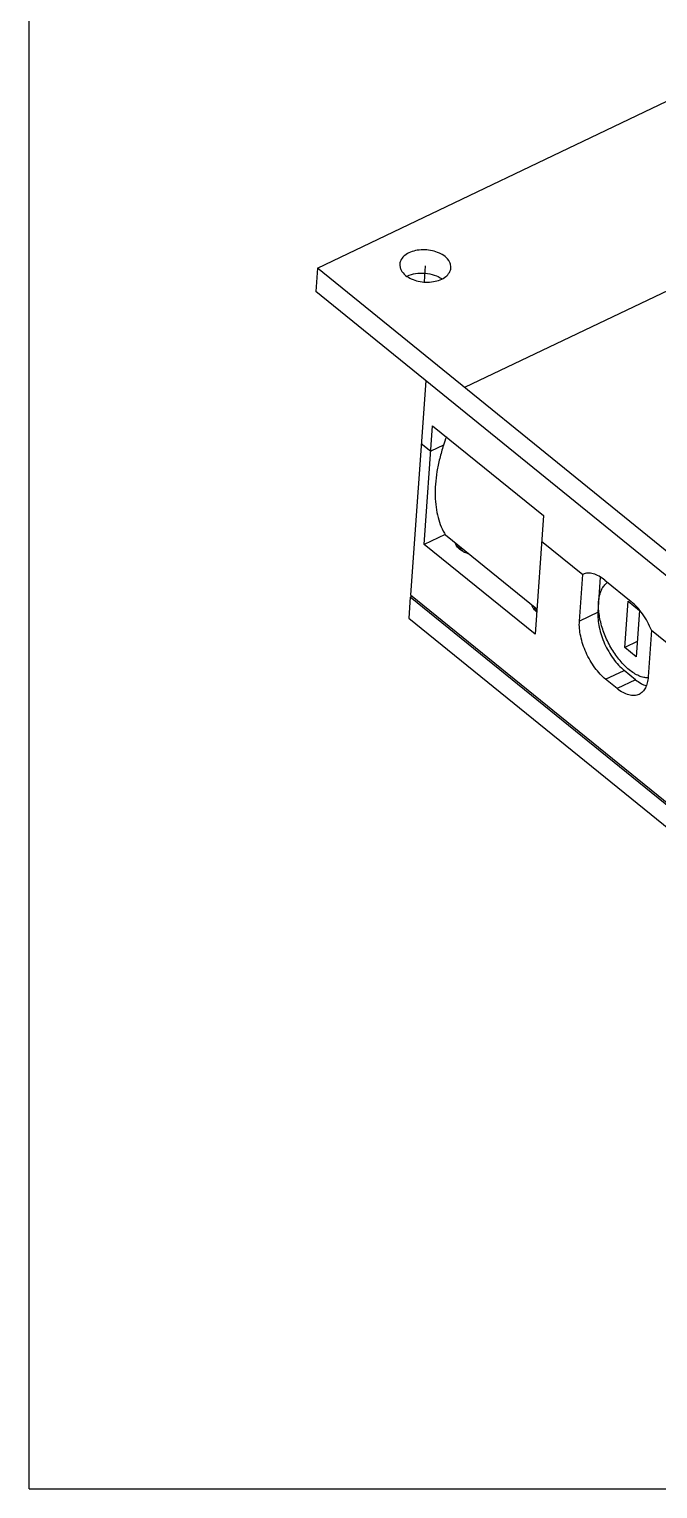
# Model space of a CAD drawing. Header units: millimetres. Extents: x 0 to 297, y 0 to 210.
# Drawn here: x 0 to 14.61, y 0 to 33.95 of the extents above; entities that cross this region are included whole.
import ezdxf

# ---------------------------------------------------------------- set-up
doc = ezdxf.new("R2010")
doc.units = ezdxf.units.MM
doc.header["$LTSCALE"] = 16.335
doc.layers.get('0').update_dxf_attribs({"linetype": 'CONTINUOUS'})

msp = doc.modelspace()

# ---------------------------------------------------------------- linework, layer by layer
at = {"color": 7, "linetype": 'Continuous'}
for p, q in [((0, 0), (0, 210)), ((6.699, 28.391), (32.005, 40.498)), ((6.699, 28.391), (6.66, 27.849)), ((20.916, 16.854), (6.699, 28.391)), ((20.878, 16.313), (6.66, 27.849)), ((9.215, 25.776), (8.86, 20.793)), ((9.179, 21.967), (9.376, 24.729)), ((9.376, 24.729), (11.952, 22.638)), ((9.111, 24.314), (9.333, 24.133)), ((9.632, 24.276), (9.333, 24.133)), ((11.952, 22.638), (11.756, 19.876)), ((9.669, 22.201), (9.179, 21.967)), ((11.798, 20.464), (9.677, 22.185)), ((11.756, 19.876), (9.179, 21.967)), ((10.028, 21.9), (10.025, 21.854)), ((11.91, 22.042), (12.865, 21.267)), ((12.788, 20.184), (12.865, 21.267)), ((12.87, 21.27), (12.865, 21.267)), ((12.87, 21.27), (12.865, 21.267)), ((13.22, 20.39), (13.278, 21.205)), ((13.381, 21.135), (13.987, 20.643)), ((8.856, 20.739), (8.822, 20.251)), ((8.901, 20.76), (8.856, 20.739)), ((17.964, 13.348), (8.856, 20.739)), ((8.86, 20.793), (17.968, 13.402)), ((13.22, 20.39), (12.788, 20.184)), ((13.84, 19.566), (13.917, 20.649)), ((13.917, 20.649), (14.184, 20.433)), ((14.184, 20.433), (14.107, 19.35)), ((8.822, 20.251), (17.93, 12.861)), ((14.132, 19.706), (13.84, 19.566)), ((14.465, 19.969), (14.388, 18.886)), ((14.465, 19.969), (15.42, 19.194)), ((14.107, 19.35), (13.84, 19.566)), ((13.397, 18.831), (13.828, 19.037)), ((14.095, 18.821), (13.828, 19.037)), ((13.663, 18.614), (13.397, 18.831)), ((14.095, 18.821), (13.663, 18.614)), ((0, 0), (297, 0))]:
    msp.add_line(p, q, dxfattribs=at)
at = {"color": 40, "linetype": 'Continuous'}
for p, q in [((33.753, 36.921), (10.12, 25.615)), ((9.206, 28.444), (9.18, 28.074))]:
    msp.add_line(p, q, dxfattribs=at)
at = {"color": 7, "linetype": 'Continuous'}
for centre, radius, start, end in [((9.038, 27.69), 0.576, 115.763, 116.534), ((14.374, 22.734), 4.989, 159.6725, 162.004), ((10.119, 22.055), 0.22, 194.6136, 199.8051), ((10.354, 22.296), 0.565, 241.6562, 243.9656), ((11.896, 20.613), 0.22, 194.6136, 199.8051)]:
    msp.add_arc(centre, radius, start, end, dxfattribs=at)
for points, knots in [([(9.665, 28.663), (9.625, 28.696), (9.53, 28.752), (9.314, 28.822), (9.078, 28.83), (8.863, 28.772), (8.733, 28.701), (8.642, 28.604), (8.616, 28.524), (8.613, 28.486)], [0, 0, 0, 0, 0.126069, 0.264563, 0.550441, 0.68413, 0.803447, 0.907107, 1, 1, 1, 1]), ([(9.8, 28.402), (9.801, 28.425), (9.798, 28.473), (9.762, 28.569), (9.707, 28.629), (9.665, 28.663)], [0, 0, 0, 0, 0.227177, 0.465256, 1, 1, 1, 1]), ([(8.613, 28.486), (8.611, 28.463), (8.615, 28.415), (8.651, 28.319), (8.706, 28.259), (8.748, 28.225)], [0, 0, 0, 0, 0.227177, 0.465256, 1, 1, 1, 1]), ([(8.748, 28.225), (8.788, 28.192), (8.883, 28.136), (9.099, 28.066), (9.335, 28.058), (9.55, 28.116), (9.68, 28.187), (9.77, 28.284), (9.797, 28.364), (9.8, 28.402)], [0, 0, 0, 0, 0.126069, 0.264563, 0.550441, 0.68413, 0.803447, 0.907107, 1, 1, 1, 1]), ([(8.788, 28.208), (8.849, 28.237), (8.986, 28.277), (9.201, 28.285), (9.412, 28.244), (9.54, 28.183), (9.595, 28.145)], [0, 0, 0, 0, 0.240418, 0.501027, 0.761015, 1, 1, 1, 1]), ([(9.629, 24.276), (9.596, 24.173), (9.537, 23.97), (9.474, 23.667), (9.438, 23.375), (9.43, 23.098), (9.449, 22.838), (9.495, 22.597), (9.569, 22.379), (9.638, 22.246), (9.677, 22.185)], [0, 0, 0, 0, 0.150407, 0.294077, 0.430404, 0.559022, 0.67984, 0.793103, 0.899461, 1, 1, 1, 1]), ([(10.086, 21.799), (10.046, 21.821), (9.975, 21.87), (9.925, 21.943), (9.911, 21.98)], [0, 0, 0, 0, 0.539299, 1, 1, 1, 1]), ([(10.087, 21.801), (10.06, 21.819), (10.012, 21.86), (9.981, 21.915), (9.973, 21.942)], [0, 0, 0, 0, 0.534356, 1, 1, 1, 1]), ([(10.217, 21.747), (10.208, 21.749), (10.17, 21.761), (10.133, 21.775), (10.106, 21.788)], [0, 0, 0, 0, 0.256129, 1, 1, 1, 1]), ([(13.381, 21.135), (13.338, 21.17), (13.252, 21.23), (13.116, 21.288), (12.985, 21.306), (12.905, 21.286), (12.87, 21.27)], [0, 0, 0, 0, 0.301928, 0.565, 0.79324, 1, 1, 1, 1]), ([(13.944, 19.052), (13.907, 19.082), (13.832, 19.15), (13.728, 19.264), (13.63, 19.392), (13.507, 19.58), (13.38, 19.833), (13.292, 20.099), (13.249, 20.31), (13.232, 20.46), (13.23, 20.601), (13.243, 20.73), (13.272, 20.845), (13.315, 20.945), (13.372, 21.026), (13.421, 21.068), (13.447, 21.084)], [0, 0, 0, 0, 0.063182, 0.130426, 0.200935, 0.273803, 0.422431, 0.567983, 0.637119, 0.702608, 0.763751, 0.820067, 0.871375, 0.917888, 0.960328, 1, 1, 1, 1]), ([(11.793, 20.402), (11.769, 20.421), (11.727, 20.462), (11.698, 20.512), (11.689, 20.538)], [0, 0, 0, 0, 0.527917, 1, 1, 1, 1]), ([(11.793, 20.423), (11.788, 20.429), (11.77, 20.452), (11.756, 20.479), (11.75, 20.5)], [0, 0, 0, 0, 0.263376, 1, 1, 1, 1]), ([(13.22, 20.39), (13.216, 20.334), (13.218, 20.216), (13.246, 20.034), (13.297, 19.845), (13.371, 19.656), (13.464, 19.474), (13.573, 19.306), (13.693, 19.159), (13.783, 19.074), (13.828, 19.037)], [0, 0, 0, 0, 0.110333, 0.231321, 0.360203, 0.493657, 0.627984, 0.759423, 0.884463, 1, 1, 1, 1]), ([(14.465, 19.969), (14.409, 20.104), (14.305, 20.294), (14.132, 20.511), (14.036, 20.603), (13.987, 20.643)], [0, 0, 0, 0, 0.524109, 0.771834, 1, 1, 1, 1]), ([(13.397, 18.831), (13.351, 18.868), (13.262, 18.953), (13.141, 19.1), (13.032, 19.268), (12.939, 19.449), (12.866, 19.638), (12.814, 19.827), (12.786, 20.009), (12.784, 20.128), (12.788, 20.184)], [0, 0, 0, 0, 0.115537, 0.240577, 0.372016, 0.506343, 0.639797, 0.768679, 0.889667, 1, 1, 1, 1]), ([(14.385, 18.861), (14.35, 18.861), (14.277, 18.87), (14.166, 18.908), (14.053, 18.969), (13.981, 19.022), (13.944, 19.052)], [0, 0, 0, 0, 0.214207, 0.450793, 0.712662, 1, 1, 1, 1]), ([(14.095, 18.821), (14.134, 18.789), (14.213, 18.734), (14.3, 18.693), (14.343, 18.679)], [0, 0, 0, 0, 0.530589, 1, 1, 1, 1]), ([(14.388, 18.886), (14.384, 18.839), (14.371, 18.75), (14.328, 18.631), (14.264, 18.537), (14.205, 18.494), (14.174, 18.48)], [0, 0, 0, 0, 0.296049, 0.55685, 0.787378, 1, 1, 1, 1]), ([(14.174, 18.48), (14.157, 18.472), (14.121, 18.458), (14.041, 18.446), (13.929, 18.461), (13.793, 18.519), (13.707, 18.579), (13.663, 18.614)], [0, 0, 0, 0, 0.10231, 0.207515, 0.435514, 0.698354, 1, 1, 1, 1])]:
    msp.add_open_spline(points, degree=3, knots=knots, dxfattribs=at)

doc.saveas('drawing.dxf')
